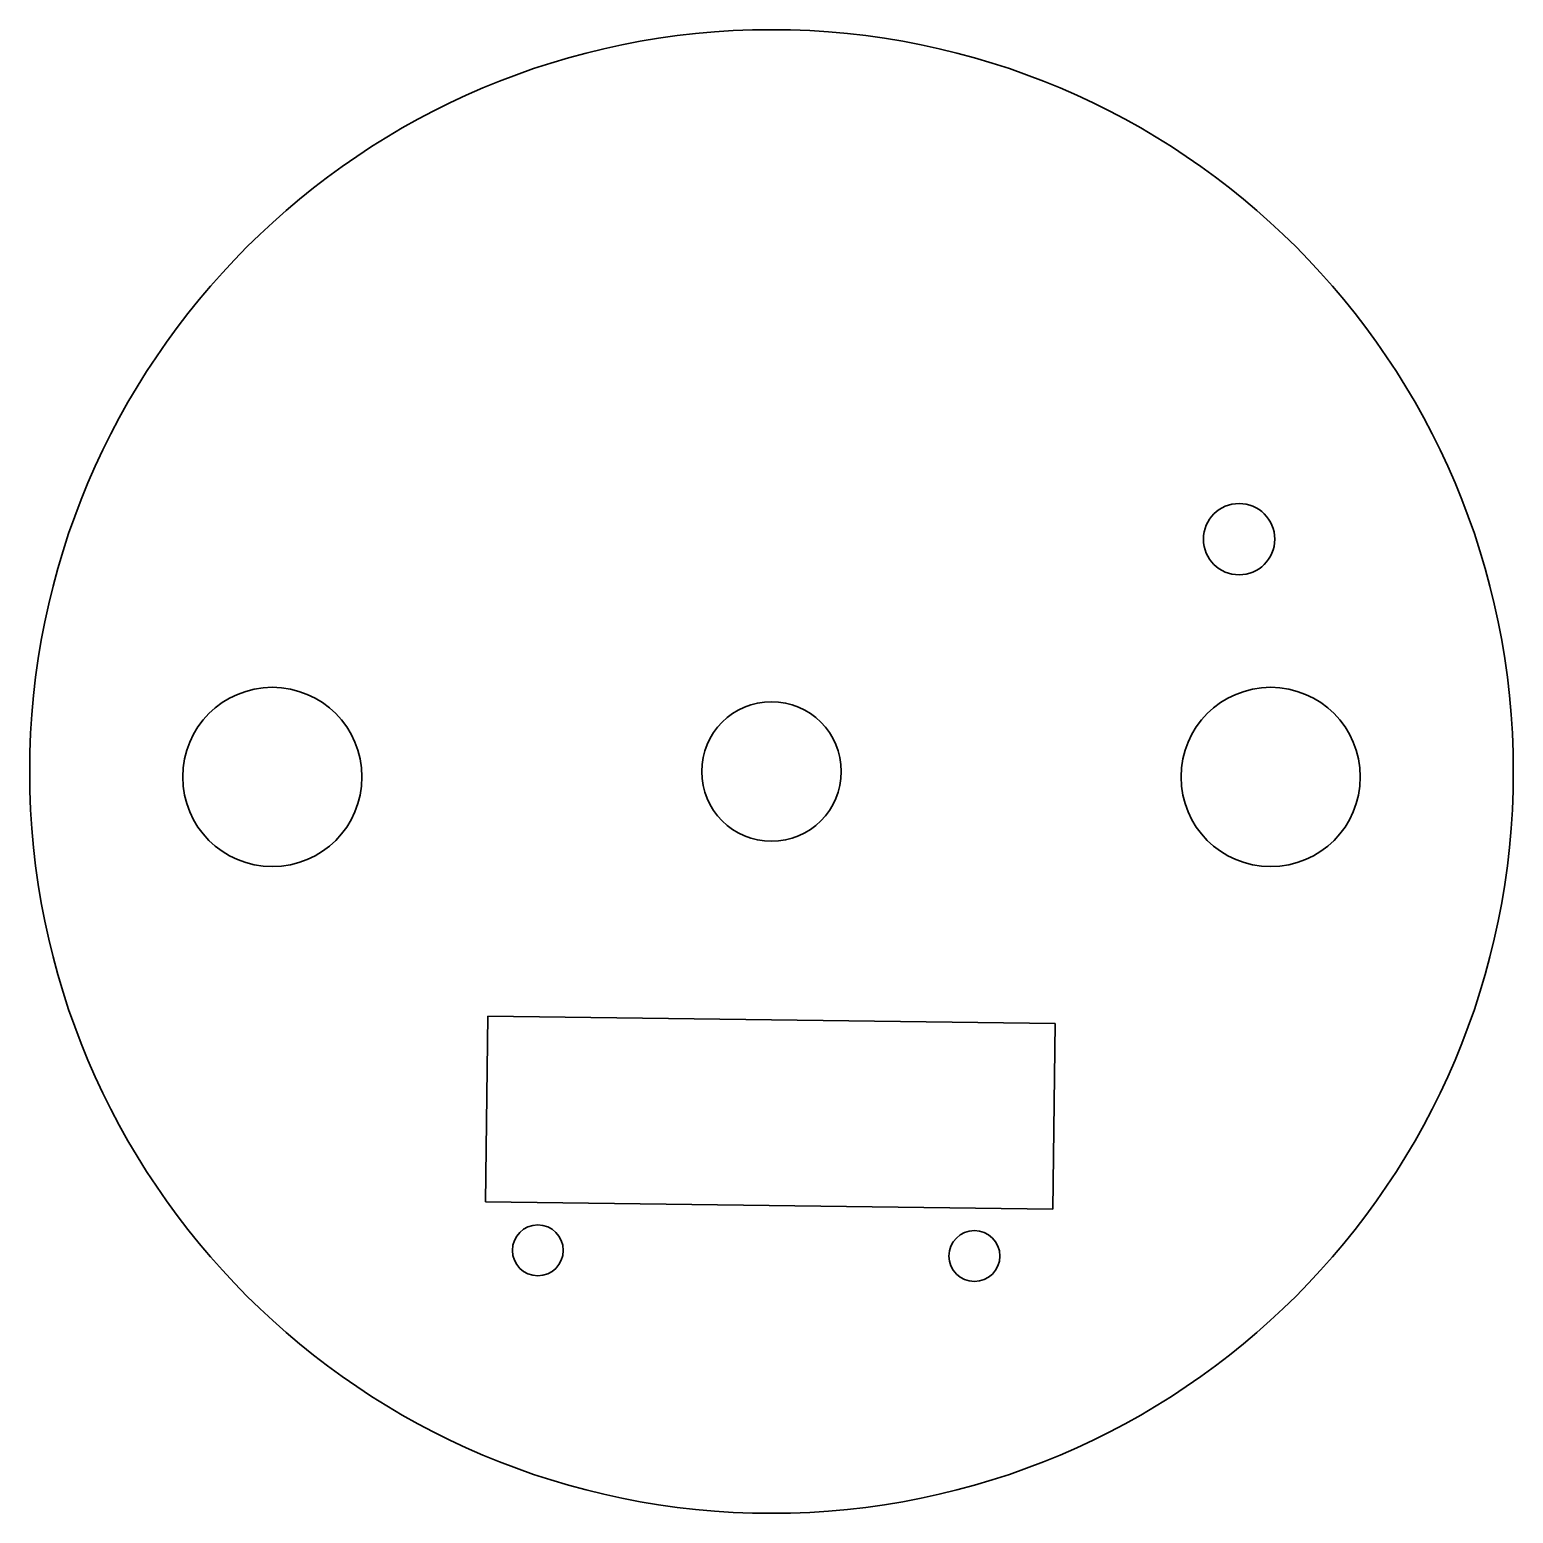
# Model space of a CAD drawing. Header units: millimetres. Extents: x -36.4 to 36.4, y -36.4 to 36.4.
import ezdxf

# ---------------------------------------------------------------- set-up
doc = ezdxf.new("R2010")
doc.units = ezdxf.units.MM
doc.layers.add('1', color=7, linetype='Continuous', true_color=0xffffff)

msp = doc.modelspace()

# ---------------------------------------------------------------- linework, layer by layer
at = {"layer": '1', "color": 252, "linetype": 'Continuous', "lineweight": 35}
for p, q in [((-13.921564, -12.01229), (-14.039576, -21.1194)), ((-13.921564, -12.01229), (-14.039576, -21.1194)), ((13.921564, -12.373085), (-13.921564, -12.01229)), ((13.921564, -12.373085), (-13.921564, -12.01229)), ((13.803553, -21.480195), (13.921564, -12.373085)), ((13.803553, -21.480195), (13.921564, -12.373085)), ((-14.039576, -21.1194), (13.803553, -21.480195)), ((-14.039576, -21.1194), (13.803553, -21.480195))]:
    msp.add_line(p, q, dxfattribs=at)
for centre, radius in [((0, 0), 36.41), ((0, 0), 36.41), ((22.949091, 11.403158), 1.75), ((22.949091, 11.403158), 1.75), ((-24.5, -0.267959), 4.4), ((-24.5, -0.267959), 4.4), ((24.5, -0.267959), 4.4), ((24.5, -0.267959), 4.4), ((0, 0), 3.425), ((0, 0), 3.425), ((-11.470243, -23.502891), 1.25), ((-11.470243, -23.502891), 1.25), ((9.957958, -23.780561), 1.25), ((9.957958, -23.780561), 1.25)]:
    msp.add_circle(centre, radius, dxfattribs=at)

doc.saveas('drawing.dxf')
